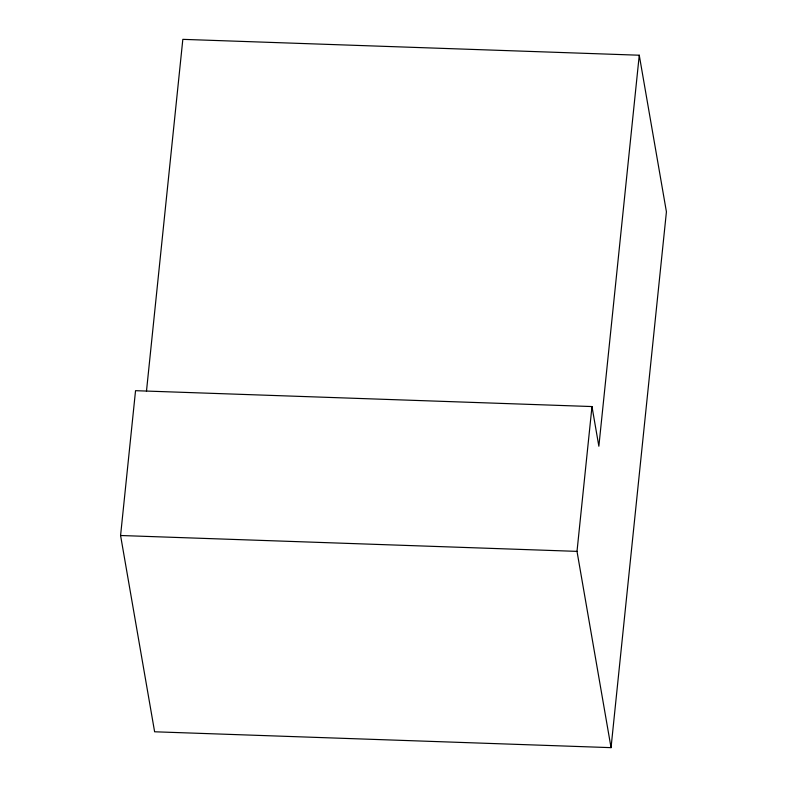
<?xml version="1.0" encoding="UTF-8"?>
<svg xmlns="http://www.w3.org/2000/svg" width="787" height="787" viewBox="0 0 787 787"><rect width="100%" height="100%" fill="white"/><g stroke="black" fill="none" stroke-linecap="round" stroke-linejoin="round"><path stroke-width="1.18" d="M639.26 55.218L666.422 211.821L611.046 747.65L154.616 731.782L120.578 535.504L135.541 390.686L591.981 406.554L598.858 446.229L639.26 55.218L182.83 39.35L146.471 391.257M611.046 747.65L577.009 551.372L591.981 406.554M120.578 535.504L577.009 551.372"/></g></svg>
